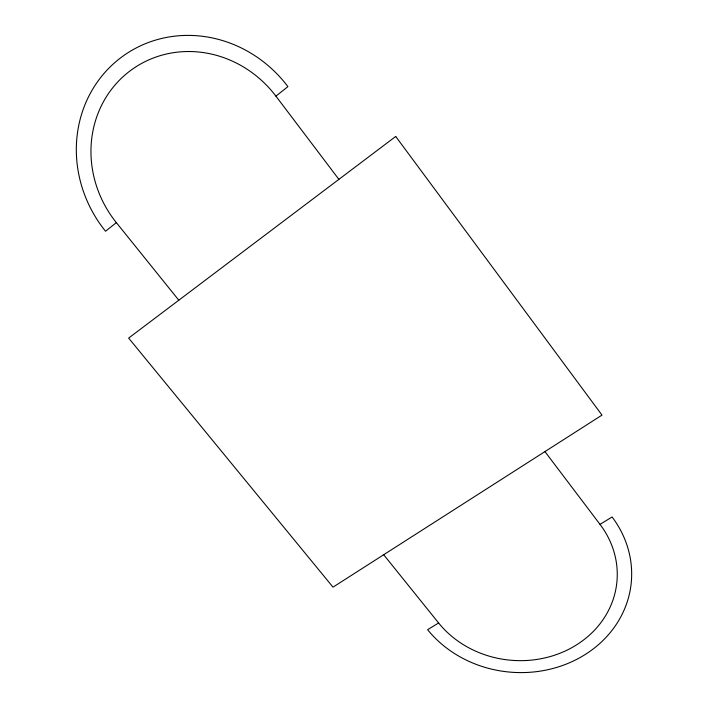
<?xml version="1.0" encoding="UTF-8"?>
<svg xmlns="http://www.w3.org/2000/svg" width="708" height="708" viewBox="0 0 708 708"><rect width="100%" height="100%" fill="white"/><g stroke="black" fill="none" stroke-linecap="round" stroke-linejoin="round"><path stroke-width="1.06" d="M116.36 222.639L105.527 231.233A124.263 116.36 55.2 0 1 118.882 59.198A124.263 116.36 55.2 0 1 287.899 86.624L275.908 96.138A108.713 101.793 55.1 0 0 128.183 72.34A108.713 101.793 55.1 0 0 116.36 222.639L178.805 300.219M438.615 622.969L427.614 629.695A113.006 100.571 5 0 0 583.861 655.342A113.006 100.571 5 0 0 612.101 516.982L600.012 524.362A98.863 87.978 5 0 1 575.445 645.563A98.863 87.978 5 0 1 438.615 622.969L383.692 554.736M275.908 96.138L338.893 179.363M544.939 451.598L600.012 524.362M395.719 136.458L128.644 338.088L333.008 587.153L601.995 415.1L395.719 136.458"/></g></svg>
